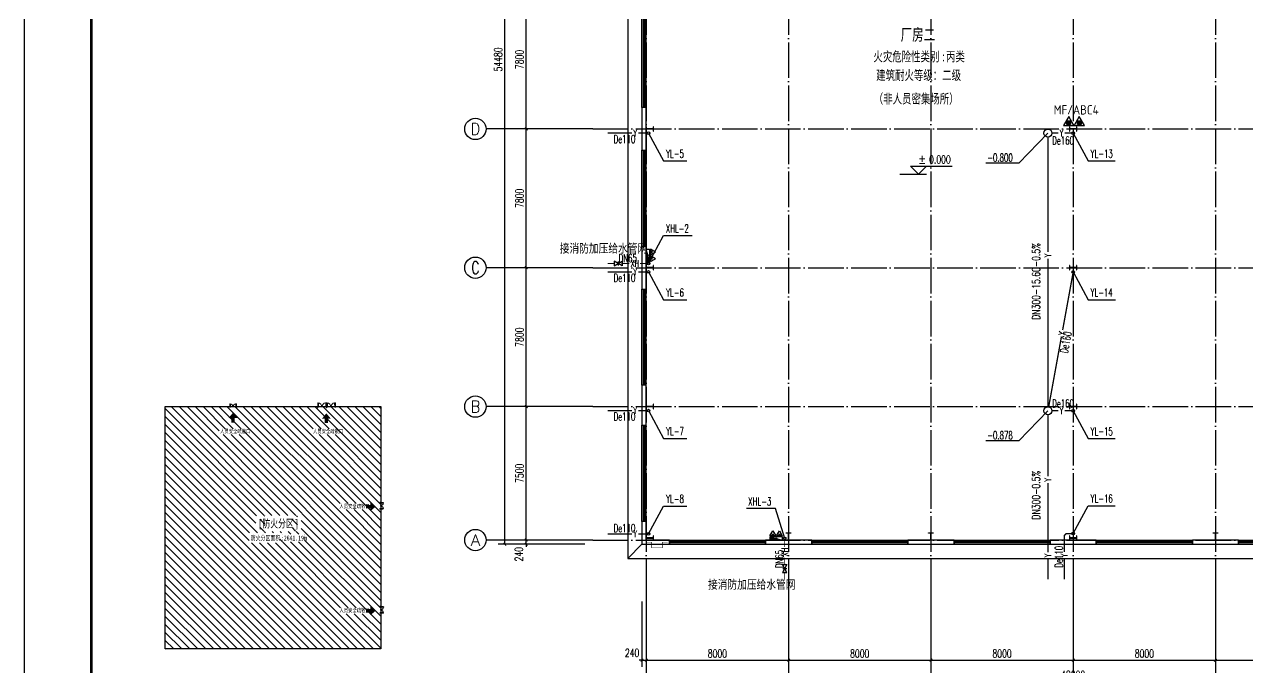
# Model space of a CAD drawing. Header units: millimetres. Extents: x 3804182 to 7463862, y 18008854 to 19247705.
# Drawn here: x 4682022 to 4750772, y 18963432 to 18999561 of the extents above; entities that cross this region are included whole.
import ezdxf
from ezdxf.enums import TextEntityAlignment as Align

# ---------------------------------------------------------------- set-up
doc = ezdxf.new("R2010")
doc.units = ezdxf.units.MM
doc.header["$LTSCALE"] = 1000
doc.header["$MEASUREMENT"] = 0
doc.linetypes.add('DOTE', pattern=[2.42, 2, -0.2, 0.02, -0.2])
doc.layers.get('Defpoints').update_dxf_attribs({"color": 1})
for name, color, linetype in [('0 - 填充', 251, 'Continuous'), ('00-人防文字', 140, 'Continuous'), ('AXIS_TEXT', 7, 'Continuous'), ('AXIS_外部', 171, 'Continuous'), ('COLUMN', 2, 'Continuous'), ('DIM_消防', 3, 'Continuous'), ('DIM_雨水', 3, 'Continuous'), ('DOTE', 250, 'DOTE'), ('EQUIP_消防', 7, 'Continuous'), ('GROUND', 150, 'Continuous'), ('PIPE-消防', 1, 'Continuous'), ('PIPE-雨水', 4, 'Continuous'), ('PUB_TEXT', 7, 'Continuous'), ('TEXT_消防', 7, 'Continuous'), ('TEXT_雨水', 7, 'Continuous'), ('TK', 4, 'Continuous'), ('TWT_LEAD', 3, 'Continuous'), ('TWT_TEXT', 7, 'Continuous'), ('VALVE_消防', 7, 'Continuous'), ('VPIPE-消防', 1, 'Continuous'), ('VPIPE-雨水', 4, 'Continuous'), ('WALL-PARAPET', 6, 'Continuous'), ('WELL_雨水', 4, 'Continuous'), ('WINDOW', 140, 'Continuous'), ('WP_F_PJ', 7, 'Continuous'), ('文字索引线', 74, 'Continuous'), ('标高', 83, 'Continuous')]:
    doc.layers.add(name, color=color, linetype=linetype)
doc.styles.add('_TCH_AXIS', font='COMPLEX', dxfattribs={"bigfont": 'GBCBIG'})
doc.styles.add('_TCH_DIM', font='SIMPLEX', dxfattribs={"bigfont": 'GBCBIG'})
doc.styles.add('_TCH_DIM_T3', font='SIMPLEX', dxfattribs={"width": 0.705882, "bigfont": 'GBCBIG'})
doc.styles.add('_TWT_PIPEDN', font='SIMPLEX', dxfattribs={"width": 0.8, "height": 3, "bigfont": 'HZTXT'})
doc.styles.add('_TWT_PIPETEXT', font='COMPLEX', dxfattribs={"width": 0.8, "height": 2.5, "bigfont": 'HZTXT'})
doc.styles.add('_TWT_SERIAL', font='COMPLEX', dxfattribs={"width": 0.8, "height": 3, "bigfont": 'HZTXT'})
doc.styles.add('COMPLEX', font='COMPLEX')
doc.styles.add('CWSWS', font='CWSWS.SHX', dxfattribs={"width": 0.7, "bigfont": 'GBHZFS.SHX'})
doc.styles.add('HT', font='simhei.ttf', dxfattribs={"width": 0.7})
doc.styles.get("Standard").update_dxf_attribs({"font": 'gbenor.shx', "bigfont": 'gbcbig.shx'})
doc.styles.add('房间名称', font='SIMPLEX', dxfattribs={"width": 0.8, "bigfont": 'HZTXT'})
doc.dimstyles.new('_TCH_ARCH&&150', dxfattribs={"dimtxt": 446.25, "dimasz": 150, "dimexe": 375, "dimexo": 450, "dimgap": 150, "dimtad": 1, "dimdec": 0, "dimzin": 0, "dimdsep": 46, "dimtxsty": '_TCH_DIM_T3', "dimblk": 'ARCHTICK', "dimcen": 0.09, "dimclrt": 7, "dimazin": 2, "dimtfac": 1, "dimtdec": 0, "dimtix": 1, "dimtmove": 2, "dimatfit": 3, "dimfxl": 0, "dimtolj": 1, "dimtzin": 0, "dimarcsym": 0})

# ---------------------------------------------------------------- blocks, each defined once
blk = doc.blocks.new('A$C3ACC4A1C')
at = {"layer": 'COLUMN'}
h = blk.add_hatch(color=256, dxfattribs=at)
h.paths.add_polyline_path([(125, 400), (0, 400), (0, 388), (120, 388), (120, 200), (125, 200)])
h.paths.add_polyline_path([(250, 400), (125, 400), (125, 200), (130, 200), (130, 388), (250, 388)])
h.paths.add_polyline_path([(250, 12), (130, 12), (130, 200), (125, 200), (125, 0), (250, 0)])
h.paths.add_polyline_path([(125, 200), (120, 200), (120, 12), (0, 12), (0, 0), (125, 0)])
blk.add_lwpolyline([(0, 0), (0, 12), (120, 12), (120, 388), (0, 388), (0, 400), (250, 400), (250, 388), (130, 388), (130, 12), (250, 12), (250, 0)], close=True, dxfattribs=at)
blk = doc.blocks.new('$DorLib2D$00000011')
for p, q in [((-0.5, 0), (-0.43, 0)), ((-0.5, 0), (-0.5, -0.06)), ((-0.48, 0.4), (-0.47, 0.4)), ((-0.48, 0.23), (-0.47, 0.23)), ((-0.47, 0.47), (-0.47, -0.06)), ((-0.47, 0.47), (-0.43, 0.47)), ((-0.43, 0.47), (-0.43, 0)), ((-0.42, 0.4), (-0.43, 0.4)), ((-0.42, 0.23), (-0.43, 0.23)), ((0.42, 0.4), (0.43, 0.4)), ((0.42, 0.23), (0.43, 0.23)), ((0.43, 0.47), (0.43, 0)), ((0.47, 0.47), (0.43, 0.47)), ((0.5, 0), (0.43, 0)), ((0.47, 0.47), (0.47, -0.06)), ((0.48, 0.4), (0.47, 0.4)), ((0.48, 0.23), (0.47, 0.23)), ((0.5, 0), (0.5, -0.06)), ((-0.5, -0.06), (-0.47, -0.06)), ((0.5, -0.06), (0.47, -0.06))]:
    blk.add_line(p, q)
at = {"lineweight": 13}
for p, q in [((-0.48, 0.4), (-0.48, 0.23)), ((-0.42, 0.4), (-0.42, 0.23)), ((0.42, 0.4), (0.42, 0.23)), ((0.48, 0.4), (0.48, 0.23))]:
    blk.add_line(p, q, dxfattribs=at)
for centre, start, end in [((-0.47, 0), 0, 85.904), ((0.47, 0), 94.096, 180)]:
    blk.add_arc(centre, 0.467, start, end, dxfattribs=at)
blk = doc.blocks.new('4534')
at = {"layer": 'AXIS_外部', "color": 1}
blk.add_lwpolyline([(4455189, 19024834), (4503669, 19024834), (4503669, 18970354), (4455189, 18970354)], close=True, dxfattribs=at)
at = {"layer": 'WINDOW', "color": 1}
for p, xscale, yscale, zscale in [((4470429, 19024714), 1500, 1500, 1500), ((4490429, 19024714), 2000, 2000, 2000), ((4492429, 19024714), 2000, 2000, 2000)]:
    blk.add_blockref('$DorLib2D$00000011', p, dxfattribs=dict(at, xscale=xscale, yscale=yscale, zscale=zscale))
at = {"layer": 'WINDOW', "color": 1, "xscale": -1500, "yscale": -1500, "zscale": -1500, "rotation": 90}
for p in [(4503549, 19002494), (4503549, 18979094)]:
    blk.add_blockref('$DorLib2D$00000011', p, dxfattribs=at)
blk = doc.blocks.new('HZ-薄型消火栓柜带两个灭火器')
h = blk.add_hatch(color=256)
h.paths.add_polyline_path([(-325, 160), (-325, 0), (325, 0)])
h.paths.add_polyline_path([(40, 62), (42, 62), (42, 64), (40, 64)], flags=24)
h.paths.add_polyline_path([(38, 64), (41, 64), (41, 66), (38, 66)], flags=24)
h.paths.add_polyline_path([(38, 67), (41, 67), (41, 68), (38, 68)], flags=24)
for p, q in [((-326, 217), (-176, 477)), ((-26, 217), (-326, 217)), ((-325, 160), (325, 0)), ((325, 160), (-325, 160)), ((-325, 160), (-325, 0)), ((-325, 0), (325, 0)), ((-176, 477), (-26, 217)), ((21, 217), (171, 477)), ((321, 217), (21, 217)), ((171, 477), (321, 217)), ((325, 0), (325, 160))]:
    blk.add_line(p, q)
blk.add_circle((0, 80), 35)
blk.add_point((0, 40))
for points in [[(-109, 326), (-109, 236), (-233, 326), (-233, 236)], [(238, 326), (238, 236), (114, 326), (114, 236)]]:
    blk.add_solid(points)
at = {"style": 'CWSWS', "width": 0.7, "flags": 1}
for tag, p in [('WHAT', (38, 67)), ('SPEC', (38, 65)), ('UNIT', (40, 63))]:
    blk.add_attdef(tag, p, '', height=1, dxfattribs=at)
blk = doc.blocks.new('$TwtSys$00000546')
h = blk.add_hatch()
h.set_pattern_fill('ANSI31', color=256, scale=200, style=0)
h.set_pattern_definition([(45, (-38543.802, -6670.83), (-17.67767, 17.67767), [])])
h.paths.add_polyline_path([(-65, 174), (65, 174), (65, 44), (-65, 44)])
for points in [[(0, 344), (-198, 0), (198, 0)], [(-65, 174), (65, 174), (65, 44), (-65, 44)]]:
    blk.add_lwpolyline(points, close=True)
blk = doc.blocks.new('GeYuanFrame_50206386', base_point=(20.09, 4.53))
at = {"layer": 'TK'}
blk.add_lwpolyline([(20.09, 4.53), (20.09, 598.53), (861.09, 598.53), (861.09, 4.53)], close=True, dxfattribs=at)
at = {"layer": 'TK', "const_width": 1}
blk.add_lwpolyline([(45.09, 588.53), (851.09, 588.53), (851.09, 14.53), (45.09, 14.53)], close=True, dxfattribs=at)
blk = doc.blocks.new('_ArchTick')
at = {"color": 0, "linetype": 'ByBlock', "const_width": 0.4}
blk.add_lwpolyline([(-0.5, -0.5), (0.5, 0.5)], dxfattribs=at)
blk = doc.blocks.new('*D168')
at = {"layer": 'AXIS_外部', "color": 0, "lineweight": -2}
for p, q in [((4716732, 18967144), (4716732, 18963469)), ((4716972, 18967144), (4716972, 18963469)), ((4716732, 18963844), (4716582, 18963844)), ((4716732, 18963844), (4716972, 18963844)), ((4716972, 18963844), (4717122, 18963844))]:
    blk.add_line(p, q, dxfattribs=at)
at = {"layer": 'Defpoints', "color": 0}
for p in [(4716732, 18967594), (4716972, 18967594), (4716972, 18963844)]:
    blk.add_point(p, dxfattribs=at)
at = {"layer": 'AXIS_外部', "color": 0, "lineweight": -2, "xscale": 150, "yscale": 150, "zscale": 150}
blk.add_blockref('_ArchTick', (4716732, 18963844), dxfattribs=at)
at = {"layer": 'AXIS_外部', "color": 0, "lineweight": -2, "xscale": 150, "yscale": 150, "zscale": 150, "rotation": 180}
blk.add_blockref('_ArchTick', (4716972, 18963844), dxfattribs=at)
at = {"layer": 'AXIS_外部', "color": 7, "insert": (4716177, 18964257), "char_height": 446.2, "attachment_point": 5, "style": '_TCH_DIM_T3'}
blk.add_mtext('\\A1;240', dxfattribs=at)
blk = doc.blocks.new('*D169')
at = {"layer": 'AXIS_外部', "color": 0, "lineweight": -2}
for p, q in [((4716972, 18967144), (4716972, 18963469)), ((4724972, 18967144), (4724972, 18963469)), ((4716972, 18963844), (4724972, 18963844))]:
    blk.add_line(p, q, dxfattribs=at)
at = {"layer": 'Defpoints', "color": 0}
for p in [(4716972, 18967594), (4724972, 18967594), (4724972, 18963844)]:
    blk.add_point(p, dxfattribs=at)
at = {"layer": 'AXIS_外部', "color": 0, "lineweight": -2, "xscale": 150, "yscale": 150, "zscale": 150, "rotation": 180}
blk.add_blockref('_ArchTick', (4716972, 18963844), dxfattribs=at)
at = {"layer": 'AXIS_外部', "color": 0, "lineweight": -2, "xscale": 150, "yscale": 150, "zscale": 150}
blk.add_blockref('_ArchTick', (4724972, 18963844), dxfattribs=at)
at = {"layer": 'AXIS_外部', "color": 7, "insert": (4720972, 18964217), "char_height": 446.2, "attachment_point": 5, "style": '_TCH_DIM_T3'}
blk.add_mtext('\\A1;8000', dxfattribs=at)
blk = doc.blocks.new('*D170')
at = {"layer": 'AXIS_外部', "color": 0, "lineweight": -2}
for p, q in [((4724972, 18967144), (4724972, 18963469)), ((4732972, 18967144), (4732972, 18963469)), ((4724972, 18963844), (4732972, 18963844))]:
    blk.add_line(p, q, dxfattribs=at)
at = {"layer": 'Defpoints', "color": 0}
for p in [(4724972, 18967594), (4732972, 18967594), (4732972, 18963844)]:
    blk.add_point(p, dxfattribs=at)
at = {"layer": 'AXIS_外部', "color": 0, "lineweight": -2, "xscale": 150, "yscale": 150, "zscale": 150, "rotation": 180}
blk.add_blockref('_ArchTick', (4724972, 18963844), dxfattribs=at)
at = {"layer": 'AXIS_外部', "color": 0, "lineweight": -2, "xscale": 150, "yscale": 150, "zscale": 150}
blk.add_blockref('_ArchTick', (4732972, 18963844), dxfattribs=at)
at = {"layer": 'AXIS_外部', "color": 7, "insert": (4728972, 18964217), "char_height": 446.2, "attachment_point": 5, "style": '_TCH_DIM_T3'}
blk.add_mtext('\\A1;8000', dxfattribs=at)
blk = doc.blocks.new('*D171')
at = {"layer": 'AXIS_外部', "color": 0, "lineweight": -2}
for p, q in [((4732972, 18967144), (4732972, 18963469)), ((4740972, 18967144), (4740972, 18963469)), ((4732972, 18963844), (4740972, 18963844))]:
    blk.add_line(p, q, dxfattribs=at)
at = {"layer": 'Defpoints', "color": 0}
for p in [(4732972, 18967594), (4740972, 18967594), (4740972, 18963844)]:
    blk.add_point(p, dxfattribs=at)
at = {"layer": 'AXIS_外部', "color": 0, "lineweight": -2, "xscale": 150, "yscale": 150, "zscale": 150, "rotation": 180}
blk.add_blockref('_ArchTick', (4732972, 18963844), dxfattribs=at)
at = {"layer": 'AXIS_外部', "color": 0, "lineweight": -2, "xscale": 150, "yscale": 150, "zscale": 150}
blk.add_blockref('_ArchTick', (4740972, 18963844), dxfattribs=at)
at = {"layer": 'AXIS_外部', "color": 7, "insert": (4736972, 18964217), "char_height": 446.2, "attachment_point": 5, "style": '_TCH_DIM_T3'}
blk.add_mtext('\\A1;8000', dxfattribs=at)
blk = doc.blocks.new('*D172')
at = {"layer": 'AXIS_外部', "color": 0, "lineweight": -2}
for p, q in [((4740972, 18967144), (4740972, 18963469)), ((4748972, 18967144), (4748972, 18963469)), ((4740972, 18963844), (4748972, 18963844))]:
    blk.add_line(p, q, dxfattribs=at)
at = {"layer": 'Defpoints', "color": 0}
for p in [(4740972, 18967594), (4748972, 18967594), (4748972, 18963844)]:
    blk.add_point(p, dxfattribs=at)
at = {"layer": 'AXIS_外部', "color": 0, "lineweight": -2, "xscale": 150, "yscale": 150, "zscale": 150, "rotation": 180}
blk.add_blockref('_ArchTick', (4740972, 18963844), dxfattribs=at)
at = {"layer": 'AXIS_外部', "color": 0, "lineweight": -2, "xscale": 150, "yscale": 150, "zscale": 150}
blk.add_blockref('_ArchTick', (4748972, 18963844), dxfattribs=at)
at = {"layer": 'AXIS_外部', "color": 7, "insert": (4744972, 18964217), "char_height": 446.2, "attachment_point": 5, "style": '_TCH_DIM_T3'}
blk.add_mtext('\\A1;8000', dxfattribs=at)
blk = doc.blocks.new('*D173')
at = {"layer": 'AXIS_外部', "color": 0, "lineweight": -2}
for p, q in [((4748972, 18967144), (4748972, 18963469)), ((4756972, 18967144), (4756972, 18963469)), ((4748972, 18963844), (4756972, 18963844))]:
    blk.add_line(p, q, dxfattribs=at)
at = {"layer": 'Defpoints', "color": 0}
for p in [(4748972, 18967594), (4756972, 18967594), (4756972, 18963844)]:
    blk.add_point(p, dxfattribs=at)
at = {"layer": 'AXIS_外部', "color": 0, "lineweight": -2, "xscale": 150, "yscale": 150, "zscale": 150, "rotation": 180}
blk.add_blockref('_ArchTick', (4748972, 18963844), dxfattribs=at)
at = {"layer": 'AXIS_外部', "color": 0, "lineweight": -2, "xscale": 150, "yscale": 150, "zscale": 150}
blk.add_blockref('_ArchTick', (4756972, 18963844), dxfattribs=at)
at = {"layer": 'AXIS_外部', "color": 7, "insert": (4752972, 18964217), "char_height": 446.2, "attachment_point": 5, "style": '_TCH_DIM_T3'}
blk.add_mtext('\\A1;8000', dxfattribs=at)
blk = doc.blocks.new('*D176')
at = {"layer": 'AXIS_外部', "color": 0, "lineweight": -2}
for p, q in [((4716972, 18967144), (4716972, 18962269)), ((4764972, 18967144), (4764972, 18962269)), ((4716972, 18962644), (4764972, 18962644))]:
    blk.add_line(p, q, dxfattribs=at)
at = {"layer": 'Defpoints', "color": 0}
for p in [(4716972, 18967594), (4764972, 18967594), (4764972, 18962644)]:
    blk.add_point(p, dxfattribs=at)
at = {"layer": 'AXIS_外部', "color": 0, "lineweight": -2, "xscale": 150, "yscale": 150, "zscale": 150, "rotation": 180}
blk.add_blockref('_ArchTick', (4716972, 18962644), dxfattribs=at)
at = {"layer": 'AXIS_外部', "color": 0, "lineweight": -2, "xscale": 150, "yscale": 150, "zscale": 150}
blk.add_blockref('_ArchTick', (4764972, 18962644), dxfattribs=at)
at = {"layer": 'AXIS_外部', "color": 7, "insert": (4740972, 18963017), "char_height": 446.2, "attachment_point": 5, "style": '_TCH_DIM_T3'}
blk.add_mtext('\\A1;48000', dxfattribs=at)
blk = doc.blocks.new('*D177')
at = {"layer": 'AXIS_外部', "color": 0, "lineweight": -2}
for p, q in [((4713522, 18970594), (4709847, 18970594)), ((4713522, 18970354), (4709847, 18970354)), ((4710222, 18970594), (4710222, 18970744)), ((4710222, 18970354), (4710222, 18970594)), ((4710222, 18970354), (4710222, 18970204))]:
    blk.add_line(p, q, dxfattribs=at)
at = {"layer": 'Defpoints', "color": 0}
for p in [(4710222, 18970594), (4713972, 18970594), (4713972, 18970354)]:
    blk.add_point(p, dxfattribs=at)
at = {"layer": 'AXIS_外部', "color": 0, "lineweight": -2, "xscale": 150, "yscale": 150, "zscale": 150}
for p, rotation in [((4710222, 18970594), 270), ((4710222, 18970354), 90)]:
    blk.add_blockref('_ArchTick', p, dxfattribs=dict(at, rotation=rotation))
at = {"layer": 'AXIS_外部', "color": 7, "insert": (4709809, 18969799), "char_height": 446.2, "attachment_point": 5, "rotation": 90, "style": '_TCH_DIM_T3'}
blk.add_mtext('\\A1;240', dxfattribs=at)
blk = doc.blocks.new('*D178')
at = {"layer": 'AXIS_外部', "color": 0, "lineweight": -2}
for p, q in [((4713522, 18978094), (4709847, 18978094)), ((4710222, 18970594), (4710222, 18978094)), ((4713522, 18970594), (4709847, 18970594))]:
    blk.add_line(p, q, dxfattribs=at)
at = {"layer": 'Defpoints', "color": 0}
for p in [(4710222, 18978094), (4713972, 18978094), (4713972, 18970594)]:
    blk.add_point(p, dxfattribs=at)
at = {"layer": 'AXIS_外部', "color": 0, "lineweight": -2, "xscale": 150, "yscale": 150, "zscale": 150}
for p, rotation in [((4710222, 18978094), 90), ((4710222, 18970594), 270)]:
    blk.add_blockref('_ArchTick', p, dxfattribs=dict(at, rotation=rotation))
at = {"layer": 'AXIS_外部', "color": 7, "insert": (4709848, 18974344), "char_height": 446.2, "attachment_point": 5, "rotation": 90, "style": '_TCH_DIM_T3'}
blk.add_mtext('\\A1;7500', dxfattribs=at)
blk = doc.blocks.new('*D179')
at = {"layer": 'AXIS_外部', "color": 0, "lineweight": -2}
for p, q in [((4713522, 18985894), (4709847, 18985894)), ((4710222, 18978094), (4710222, 18985894)), ((4713522, 18978094), (4709847, 18978094))]:
    blk.add_line(p, q, dxfattribs=at)
at = {"layer": 'Defpoints', "color": 0}
for p in [(4710222, 18985894), (4713972, 18985894), (4713972, 18978094)]:
    blk.add_point(p, dxfattribs=at)
at = {"layer": 'AXIS_外部', "color": 0, "lineweight": -2, "xscale": 150, "yscale": 150, "zscale": 150}
for p, rotation in [((4710222, 18985894), 90), ((4710222, 18978094), 270)]:
    blk.add_blockref('_ArchTick', p, dxfattribs=dict(at, rotation=rotation))
at = {"layer": 'AXIS_外部', "color": 7, "insert": (4709848, 18981994), "char_height": 446.2, "attachment_point": 5, "rotation": 90, "style": '_TCH_DIM_T3'}
blk.add_mtext('\\A1;7800', dxfattribs=at)
blk = doc.blocks.new('*D180')
at = {"layer": 'AXIS_外部', "color": 0, "lineweight": -2}
for p, q in [((4713522, 18993694), (4709847, 18993694)), ((4710222, 18985894), (4710222, 18993694)), ((4713522, 18985894), (4709847, 18985894))]:
    blk.add_line(p, q, dxfattribs=at)
at = {"layer": 'Defpoints', "color": 0}
for p in [(4710222, 18993694), (4713972, 18993694), (4713972, 18985894)]:
    blk.add_point(p, dxfattribs=at)
at = {"layer": 'AXIS_外部', "color": 0, "lineweight": -2, "xscale": 150, "yscale": 150, "zscale": 150}
for p, rotation in [((4710222, 18993694), 90), ((4710222, 18985894), 270)]:
    blk.add_blockref('_ArchTick', p, dxfattribs=dict(at, rotation=rotation))
at = {"layer": 'AXIS_外部', "color": 7, "insert": (4709848, 18989794), "char_height": 446.2, "attachment_point": 5, "rotation": 90, "style": '_TCH_DIM_T3'}
blk.add_mtext('\\A1;7800', dxfattribs=at)
blk = doc.blocks.new('*D181')
at = {"layer": 'AXIS_外部', "color": 0, "lineweight": -2}
for p, q in [((4713522, 19001494), (4709847, 19001494)), ((4710222, 18993694), (4710222, 19001494)), ((4713522, 18993694), (4709847, 18993694))]:
    blk.add_line(p, q, dxfattribs=at)
at = {"layer": 'Defpoints', "color": 0}
for p in [(4710222, 19001494), (4713972, 19001494), (4713972, 18993694)]:
    blk.add_point(p, dxfattribs=at)
at = {"layer": 'AXIS_外部', "color": 0, "lineweight": -2, "xscale": 150, "yscale": 150, "zscale": 150}
for p, rotation in [((4710222, 19001494), 90), ((4710222, 18993694), 270)]:
    blk.add_blockref('_ArchTick', p, dxfattribs=dict(at, rotation=rotation))
at = {"layer": 'AXIS_外部', "color": 7, "insert": (4709848, 18997594), "char_height": 446.2, "attachment_point": 5, "rotation": 90, "style": '_TCH_DIM_T3'}
blk.add_mtext('\\A1;7800', dxfattribs=at)
blk = doc.blocks.new('*D186')
at = {"layer": 'AXIS_外部', "color": 0, "lineweight": -2}
for p, q in [((4713522, 19024834), (4708647, 19024834)), ((4709022, 18970354), (4709022, 19024834)), ((4713522, 18970354), (4708647, 18970354))]:
    blk.add_line(p, q, dxfattribs=at)
at = {"layer": 'Defpoints', "color": 0}
for p in [(4709022, 19024834), (4713972, 19024834), (4713972, 18970354)]:
    blk.add_point(p, dxfattribs=at)
at = {"layer": 'AXIS_外部', "color": 0, "lineweight": -2, "xscale": 150, "yscale": 150, "zscale": 150}
for p, rotation in [((4709022, 19024834), 90), ((4709022, 18970354), 270)]:
    blk.add_blockref('_ArchTick', p, dxfattribs=dict(at, rotation=rotation))
at = {"layer": 'AXIS_外部', "color": 7, "insert": (4708648, 18997594), "char_height": 446.2, "attachment_point": 5, "rotation": 90, "style": '_TCH_DIM_T3'}
blk.add_mtext('\\A1;54480', dxfattribs=at)
blk = doc.blocks.new('_AXISO')
blk.add_circle((0, 0), 0.5)
at = {"layer": 'AXIS_TEXT', "style": 'COMPLEX', "width": 1.041667}
blk.add_attdef('A', text='', height=0.56, dxfattribs=at).set_placement((-0.25, -0.28), (0.25, -0.28), align=Align.FIT)
blk = doc.blocks.new('$WINLIB2D$00000001')
for p, q in [((-0.5, 0.5), (0.5, 0.5)), ((-0.5, 0.5), (-0.5, -0.5)), ((0.5, -0.5), (0.5, 0.5)), ((0.5, 0.167), (-0.5, 0.167)), ((0.5, -0.167), (-0.5, -0.167)), ((-0.5, -0.5), (0.5, -0.5))]:
    blk.add_line(p, q)
blk = doc.blocks.new('$TWTSYS$00000187')
blk.add_circle((0, 0, 0), 0.5)
blk = doc.blocks.new('$VALVE$00000296')
for points in [[(-125, 72), (-125, -72), (125, 72), (125, -72), (-125, 72)], [(0, 60), (0, -64)]]:
    blk.add_lwpolyline(points)
for p in [(-125, 0), (125, 0)]:
    blk.add_point(p)

msp = doc.modelspace()

# ---------------------------------------------------------------- hatches: boundary and pattern name
at = {"layer": '0 - 填充'}
h = msp.add_hatch(dxfattribs=at)
h.set_pattern_fill('ANSI31', color=256, scale=200, angle=270, style=0)
h.set_pattern_definition([(315, (0, 0), (224.506403, 224.506403), [])])
h.paths.add_polyline_path([(4689934.5, 18978101.1), (4702054.5, 18978101.1), (4702054.5, 18964481.1), (4689934.5, 18964481.1)])
edge = h.paths.add_edge_path(flags=16)
edge.add_line((4694645.5, 18970428.6), (4696535.8, 18970428.6))
edge.add_line((4696535.8, 18970428.6), (4696535.8, 18970995.8))
edge.add_line((4696535.8, 18970995.8), (4694645.5, 18970995.8))
edge.add_line((4694645.5, 18970995.8), (4694645.5, 18970428.6))
edge.add_line((4696371.7, 18970497.8), (4697786.9, 18970497.8))
edge.add_line((4697786.9, 18970497.8), (4697786.9, 18970915.5))
edge.add_line((4697786.9, 18970915.5), (4696371.7, 18970915.5))
edge.add_line((4696371.7, 18970915.5), (4696371.7, 18970497.8))
edge.add_line((4697682.8, 18970720.5), (4697822.5, 18970720.5))
edge.add_line((4697822.5, 18970720.5), (4697822.5, 18970927))
edge.add_line((4697822.5, 18970927), (4697682.8, 18970927))
edge.add_line((4697682.8, 18970927), (4697682.8, 18970720.5))
edge = h.paths.add_edge_path(flags=16)
edge.add_line((4695026.3, 18971099.4), (4695535.4, 18971099.4))
edge.add_line((4695535.4, 18971099.4), (4695535.4, 18971946.2))
edge.add_line((4695535.4, 18971946.2), (4695026.3, 18971946.2))
edge.add_line((4695026.3, 18971946.2), (4695026.3, 18971099.4))
edge.add_line((4695243, 18971071.5), (4697360.2, 18971071.5))
edge.add_line((4697360.2, 18971071.5), (4697360.2, 18971979.1))
edge.add_line((4697360.2, 18971979.1), (4695243, 18971979.1))
edge.add_line((4695243, 18971979.1), (4695243, 18971071.5))
edge.add_line((4697067.8, 18971099.4), (4697576.9, 18971099.4))
edge.add_line((4697576.9, 18971099.4), (4697576.9, 18971946.2))
edge.add_line((4697576.9, 18971946.2), (4697067.8, 18971946.2))
edge.add_line((4697067.8, 18971946.2), (4697067.8, 18971099.4))
h.paths.add_polyline_path([(4698192.7, 18976517.8), (4699528, 18976517.8), (4699528, 18976850), (4698192.7, 18976850)], flags=16)
h.paths.add_polyline_path([(4692971.9, 18976517.8), (4694307.2, 18976517.8), (4694307.2, 18976850), (4692971.9, 18976850)], flags=16)
h.paths.add_polyline_path([(4699677.6, 18972307.7), (4701012.9, 18972307.7), (4701012.9, 18972639.9), (4699677.6, 18972639.9)], flags=16)
h.paths.add_polyline_path([(4699677.6, 18966457.7), (4701012.9, 18966457.7), (4701012.9, 18966789.9), (4699677.6, 18966789.9)], flags=16)
at = {"layer": 'PIPE-雨水', "linetype": 'Continuous'}
for points in [[(4740474.1, 18970856.1), (4740447.6, 18970882.7), (4740436.6, 18970871.7)], [(4740574.2, 18970956.1), (4740547.7, 18970982.7), (4740558.7, 18970993.6)], [(4740574.2, 18970956.1), (4740574.2, 18970993.6), (4740558.7, 18970993.6)], [(4740474.1, 18970856.1), (4740436.6, 18970856.2), (4740436.6, 18970871.7)]]:
    msp.add_hatch(color=256, dxfattribs=at).paths.add_polyline_path(points)
at = {"layer": '文字索引线'}
for points in [[(4693742.2, 18977744.5), (4693492.2, 18977444.5), (4693642.2, 18977444.5), (4693642.2, 18977194.5), (4693842.2, 18977194.5), (4693842.2, 18977444.5), (4693992.2, 18977444.5)], [(4698992.2, 18977713.2), (4698742.2, 18977413.2), (4698892.2, 18977413.2), (4698892.2, 18977163.2), (4699092.2, 18977163.2), (4699092.2, 18977413.2), (4699242.2, 18977413.2)], [(4701766, 18972472.1), (4701466, 18972722.1), (4701466, 18972572.1), (4701216, 18972572.1), (4701216, 18972372.1), (4701466, 18972372.1), (4701466, 18972222.1)], [(4701766, 18966622.1), (4701466, 18966872.1), (4701466, 18966722.1), (4701216, 18966722.1), (4701216, 18966522.1), (4701466, 18966522.1), (4701466, 18966372.1)]]:
    msp.add_hatch(color=256, dxfattribs=at).paths.add_polyline_path(points)

# ---------------------------------------------------------------- linework, layer by layer
at = {"const_width": 30}
msp.add_lwpolyline([(4718171.6, 18970474.3), (4717871.6, 18970474.3), (4717871.6, 18970154.3), (4717271.6, 18970154.3), (4717271.6, 18970474.3), (4716971.6, 18970474.3)], dxfattribs=at)
at = {"layer": 'AXIS_外部'}
for p, q in [((4713971.6, 18993694.3), (4707971.6, 18993694.3)), ((4713971.6, 18985894.3), (4707971.6, 18985894.3)), ((4713971.6, 18978094.3), (4707971.6, 18978094.3)), ((4713971.6, 18970594.3), (4707971.6, 18970594.3)), ((4716971.6, 18967594.3), (4716971.6, 18961594.3)), ((4724971.6, 18967594.3), (4724971.6, 18961594.3)), ((4732971.6, 18967594.3), (4732971.6, 18961594.3)), ((4740971.6, 18967594.3), (4740971.6, 18961594.3)), ((4748971.6, 18967594.3), (4748971.6, 18961594.3))]:
    msp.add_line(p, q, dxfattribs=at)
at = {"layer": 'DIM_消防'}
for p, q in [((4717098.8, 18986132.5), (4717943.2, 18987696.3)), ((4717943.2, 18987696.3), (4719556.9, 18987696.3)), ((4724229.9, 18972358.5), (4722616.2, 18972358.5)), ((4724753.8, 18970689.5), (4724229.9, 18972358.5))]:
    msp.add_line(p, q, dxfattribs=at)
at = {"layer": 'DIM_雨水'}
for p, q in [((4717098.8, 18993456.1), (4717943.2, 18991892.4)), ((4740971.6, 18993456.1), (4741816, 18991892.4)), ((4717943.2, 18991892.4), (4719262.6, 18991892.4)), ((4741816, 18991892.4), (4743325.6, 18991892.4)), ((4717098.8, 18985656.1), (4717943.2, 18984092.4)), ((4740971.6, 18985656.1), (4741816, 18984092.4)), ((4717943.2, 18984092.4), (4719262.6, 18984092.4)), ((4741816, 18984092.4), (4743351.4, 18984092.4)), ((4717098.8, 18977866.1), (4717943.2, 18976302.4)), ((4740971.6, 18977856.1), (4741816, 18976292.4)), ((4717943.2, 18976302.4), (4719262.6, 18976302.4)), ((4741816, 18976292.4), (4743325.6, 18976292.4)), ((4717098.8, 18970942.5), (4717943.2, 18972506.3)), ((4717943.2, 18972506.3), (4719262.6, 18972506.3)), ((4740971.6, 18970956.1), (4741816, 18972519.9)), ((4741816, 18972519.9), (4743325.6, 18972519.9))]:
    msp.add_line(p, q, dxfattribs=at)
at = {"layer": 'DOTE'}
for p, q in [((4716971.6, 19027594.3), (4716971.6, 18967594.3)), ((4724971.6, 19027594.3), (4724971.6, 18967594.3)), ((4732971.6, 19027594.3), (4732971.6, 18967594.3)), ((4740971.6, 19027594.3), (4740971.6, 18967594.3)), ((4748971.6, 19027594.3), (4748971.6, 18967594.3)), ((4713971.6, 18993694.3), (4770344.5, 18993694.3)), ((4713971.6, 18985894.3), (4770344.5, 18985894.3)), ((4713971.6, 18978094.3), (4770344.5, 18978094.3)), ((4713971.6, 18970594.3), (4770344.5, 18970594.3))]:
    msp.add_line(p, q, dxfattribs=at)
at = {"layer": 'GROUND', "color": 8}
for p, q in [((4715931.6, 19025634.3), (4715931.6, 18969554.3)), ((4716731.6, 19024834.3), (4716731.6, 18970354.3)), ((4716731.6, 18970354.3), (4715931.6, 18969554.3)), ((4716731.6, 18970354.3), (4765211.6, 18970354.3)), ((4715931.6, 18969554.3), (4766011.6, 18969554.3))]:
    msp.add_line(p, q, dxfattribs=at)
at = {"layer": 'PIPE-消防', "linetype": 'Continuous', "ltscale": 1.5, "const_width": 52.5}
for points in [[(4715175.9, 18986132.5), (4714804, 18986132.5)], [(4716015, 18986132.5), (4715625.9, 18986132.5)], [(4717023.8, 18986132.5), (4716622.1, 18986132.5)], [(4724753.8, 18970614.5), (4724753.8, 18970212.8)], [(4724753.8, 18969605.6), (4724753.8, 18969216.5)], [(4724753.8, 18968766.5), (4724753.8, 18968394.7)]]:
    msp.add_lwpolyline(points, dxfattribs=at)
at = {"layer": 'PIPE-雨水', "linetype": 'Continuous', "ltscale": 1.5, "const_width": 75}
for points in [[(4716167.3, 18993456.1), (4714804, 18993456.1)], [(4717023.8, 18993456.1), (4716534.5, 18993456.1)], [(4739553, 18993231.1), (4739553, 18986777)], [(4740130.2, 18993456.1), (4739778, 18993456.1)], [(4740896.6, 18993456.1), (4740497.4, 18993456.1)], [(4739553, 18986409.9), (4739553, 18978081.1)], [(4716167.3, 18985656.1), (4714804, 18985656.1)], [(4717023.8, 18985656.1), (4716534.5, 18985656.1)], [(4740958.2, 18985582.3), (4740377.7, 18982390.9)], [(4740312, 18982029.6), (4739593.3, 18978077.5)], [(4716167.3, 18977866.1), (4714804, 18977866.1)], [(4717023.8, 18977866.1), (4716534.5, 18977866.1)], [(4740130.2, 18977856.1), (4739778, 18977856.1)], [(4740896.6, 18977856.1), (4740497.4, 18977856.1)], [(4739553, 18977631.1), (4739553, 18974172)], [(4739553, 18973804.8), (4739553, 18969912)], [(4716167.3, 18970942.5), (4714804, 18970942.5)], [(4717023.8, 18970942.5), (4716534.5, 18970942.5)], [(4740474.1, 18970856.1), (4740473.3, 18969915.4)], [(4740474.1, 18970856.1), (4740574.2, 18970956.1)], [(4740896.6, 18970956.1), (4740574.2, 18970956.1)], [(4739553, 18969544.9), (4739553, 18968394.7)], [(4740473, 18969548.2), (4740472, 18968394.7)]]:
    msp.add_lwpolyline(points, dxfattribs=at)
at = {"layer": 'TWT_LEAD'}
for p, q in [((4739553, 18993456.1), (4737914.4, 18991764.4)), ((4737914.4, 18991764.4), (4736053, 18991764.4)), ((4739553, 18977856.1), (4737914.4, 18976164.4)), ((4737914.4, 18976164.4), (4736053, 18976164.4))]:
    msp.add_line(p, q, dxfattribs=at)
at = {"layer": 'VPIPE-消防', "linetype": 'Continuous'}
for centre in [(4717098.8, 18986132.5), (4724753.8, 18970689.5)]:
    msp.add_circle(centre, 75, dxfattribs=at)
at = {"layer": 'VPIPE-雨水', "linetype": 'Continuous'}
for centre in [(4717098.8, 18993456.1), (4740971.6, 18993456.1), (4717098.8, 18985656.1), (4740971.6, 18985656.1), (4717098.8, 18977866.1), (4740971.6, 18977856.1), (4717098.8, 18970942.5), (4740971.6, 18970956.1)]:
    msp.add_circle(centre, 75, dxfattribs=at)
at = {"layer": 'WALL-PARAPET'}
for p, q in [((4716971.6, 18994894.3), (4716731.6, 18994894.3)), ((4716731.6, 18994894.3), (4716731.6, 18992494.3)), ((4716971.6, 18992494.3), (4716971.6, 18994894.3)), ((4716731.6, 18992494.3), (4716971.6, 18992494.3)), ((4716971.6, 18987094.3), (4716731.6, 18987094.3)), ((4716731.6, 18987094.3), (4716731.6, 18984694.3)), ((4716971.6, 18984694.3), (4716971.6, 18987094.3)), ((4716731.6, 18984694.3), (4716971.6, 18984694.3)), ((4716971.6, 18979294.3), (4716731.6, 18979294.3)), ((4716731.6, 18979294.3), (4716731.6, 18977044.3)), ((4716971.6, 18977044.3), (4716971.6, 18979294.3)), ((4716731.6, 18977044.3), (4716971.6, 18977044.3)), ((4716971.6, 18971644.3), (4716731.6, 18971644.3)), ((4716731.6, 18971644.3), (4716731.6, 18970354.3)), ((4716971.6, 18970594.3), (4716971.6, 18971644.3)), ((4716731.6, 18970354.3), (4718271.6, 18970354.3)), ((4718271.6, 18970594.3), (4716971.6, 18970594.3)), ((4718271.6, 18970354.3), (4718271.6, 18970594.3)), ((4726271.6, 18970594.3), (4723671.6, 18970594.3)), ((4723671.6, 18970594.3), (4723671.6, 18970354.3)), ((4723671.6, 18970354.3), (4726271.6, 18970354.3)), ((4726271.6, 18970354.3), (4726271.6, 18970594.3)), ((4734271.6, 18970594.3), (4731671.6, 18970594.3)), ((4731671.6, 18970594.3), (4731671.6, 18970354.3)), ((4731671.6, 18970354.3), (4734271.6, 18970354.3)), ((4734271.6, 18970354.3), (4734271.6, 18970594.3)), ((4742271.6, 18970594.3), (4739671.6, 18970594.3)), ((4739671.6, 18970594.3), (4739671.6, 18970354.3)), ((4739671.6, 18970354.3), (4742271.6, 18970354.3)), ((4742271.6, 18970354.3), (4742271.6, 18970594.3)), ((4750271.6, 18970594.3), (4747671.6, 18970594.3)), ((4747671.6, 18970594.3), (4747671.6, 18970354.3)), ((4747671.6, 18970354.3), (4750271.6, 18970354.3)), ((4750271.6, 18970354.3), (4750271.6, 18970594.3))]:
    msp.add_line(p, q, dxfattribs=at)
at = {"layer": '标高'}
for p, q in [((4732279.9, 18991144.8), (4731829.9, 18991594.8)), ((4731829.9, 18991594.8), (4734177.4, 18991594.8)), ((4732279.9, 18991144.8), (4732729.9, 18991594.8)), ((4731229.9, 18991144.8), (4732729.9, 18991144.8))]:
    msp.add_line(p, q, dxfattribs=at)

# ---------------------------------------------------------------- block references
at = {"layer": 'AXIS_外部'}
for name, p, xscale, yscale, zscale in [('GeYuanFrame_50206386', (4682021.6, 18955162.9), 150, 150, 150), ('4534', (3576137.3, 14221892.5), 0.25, 0.25, 0.25)]:
    msp.add_blockref(name, p, dxfattribs=dict(at, xscale=xscale, yscale=yscale, zscale=zscale))
ref = msp.add_blockref('_AXISO', (4707371.6, 18993694.3), dxfattribs=dict(at, xscale=1200, yscale=1200, zscale=1200))
ref.add_attrib('A', 'D', dxfattribs={"layer": 'AXIS_TEXT', "height": 652.9, "style": '_TCH_AXIS'}).set_placement((4707107.3, 18993367.9), (4707635.8, 18993367.9), align=Align.FIT)
ref = msp.add_blockref('_AXISO', (4707371.6, 18985894.3), dxfattribs=dict(at, xscale=1200, yscale=1200, zscale=1200))
ref.add_attrib('A', 'C', dxfattribs={"layer": 'AXIS_TEXT', "height": 683.5, "style": '_TCH_AXIS'}).set_placement((4707127.5, 18985552.5), (4707615.7, 18985552.5), align=Align.FIT)
ref = msp.add_blockref('_AXISO', (4707371.6, 18978094.3), dxfattribs=dict(at, xscale=1200, yscale=1200, zscale=1200))
ref.add_attrib('A', 'B', dxfattribs={"layer": 'AXIS_TEXT', "height": 652.9, "style": '_TCH_AXIS'}).set_placement((4707107.3, 18977767.9), (4707635.8, 18977767.9), align=Align.FIT)
ref = msp.add_blockref('_AXISO', (4707371.6, 18970594.3), dxfattribs=dict(at, xscale=1200, yscale=1200, zscale=1200))
ref.add_attrib('A', 'A', dxfattribs={"layer": 'AXIS_TEXT', "height": 637.8, "style": '_TCH_AXIS'}).set_placement((4707098.2, 18970275.4), (4707644.9, 18970275.4), align=Align.FIT)
at = {"layer": 'COLUMN', "xscale": -1, "rotation": 270}
for p in [(4716971.6, 18993569.3), (4740771.6, 18993569.3), (4716971.6, 18985769.3), (4740771.6, 18985769.3), (4716971.6, 18977969.3), (4740771.6, 18977969.3), (4716971.6, 18970589.3), (4740771.6, 18970589.3)]:
    msp.add_blockref('A$C3ACC4A1C', p, dxfattribs=at)
at = {"layer": 'COLUMN', "rotation": 180}
for p in [(4725096.6, 18970994.3), (4733096.6, 18970994.3), (4749096.6, 18970994.3)]:
    msp.add_blockref('A$C3ACC4A1C', p, dxfattribs=at)
at = {"layer": 'EQUIP_消防', "xscale": 1.5, "yscale": 1.5, "zscale": 1.5}
for p in [(4740719.4, 18993883.6), (4741314.6, 18993883.6)]:
    msp.add_blockref('$TwtSys$00000546', p, dxfattribs=at)
at = {"layer": 'VALVE_消防', "xscale": -1.8, "yscale": -1.8, "zscale": 1.8}
for p, rotation in [((4715400.9, 18986132.5), 180), ((4724753.8, 18968991.5), 270)]:
    msp.add_blockref('$VALVE$00000296', p, dxfattribs=dict(at, rotation=rotation))
at = {"layer": 'WELL_雨水', "xscale": 450, "yscale": 450, "zscale": 450, "rotation": 180}
for p in [(4739553, 18993456.1), (4739553, 18977856.1)]:
    msp.add_blockref('$TWTSYS$00000187', p, dxfattribs=at)
at = {"layer": 'WINDOW', "xscale": 5400, "yscale": -240, "zscale": 5400, "rotation": 90}
for p in [(4716851.6, 18997594.3), (4716851.6, 18989794.3), (4716851.6, 18981994.3), (4716851.6, 18974344.3)]:
    msp.add_blockref('$WINLIB2D$00000001', p, dxfattribs=at)
at = {"layer": 'WINDOW', "xscale": 5400, "yscale": 240, "zscale": 5400}
for p in [(4720971.6, 18970474.3), (4728971.6, 18970474.3), (4736971.6, 18970474.3), (4744971.6, 18970474.3), (4752971.6, 18970474.3)]:
    msp.add_blockref('$WINLIB2D$00000001', p, dxfattribs=at)
at = {"layer": 'WP_F_PJ', "xscale": -1.076919999904929, "yscale": 1.099999999976715, "rotation": 269.9999999999999}
msp.add_blockref('HZ-薄型消火栓柜带两个灭火器', (4716971.6, 18986589.2), dxfattribs=at)
at = {"layer": 'WP_F_PJ', "xscale": 1.076919999904929, "yscale": 1.099999999976715}
msp.add_blockref('HZ-薄型消火栓柜带两个灭火器', (4724275.6, 18970594.3), dxfattribs=at)

# ---------------------------------------------------------------- texts
at = {"layer": '00-人防文字', "style": 'HT', "width": 0.7}
for s, height, p in [('[', 450.6, (4695167.4, 18971293.7)), ('防火分区', 450.63, (4695394.2, 18971293.7)), (']', 450.6, (4697208.9, 18971293.7)), ('防火分区面积', 281.65, (4694740, 18970567.4)), ('2', 140.8, (4697717.2, 18970754.9)), (':2641.19m', 281.65, (4696441.3, 18970567.4))]:
    msp.add_text(s, height=height, dxfattribs=at).set_placement(p)
at = {"layer": 'PUB_TEXT'}
for s, height, style, width, p in [('厂房二', 675.95, 'HT', 0.7, (4731274.8, 18998654.1)), ('0.000', 446.25, '_TCH_DIM', 0.705882, (4732872.4, 18991752.3)), ('人员安全疏散口', 225, '房间名称', 0.8, (4693020.2, 18976571.4)), ('人员安全疏散口', 225, '房间名称', 0.8, (4698241, 18976571.4)), ('人员安全疏散口', 225, '房间名称', 0.8, (4699725.9, 18972361.3)), ('人员安全疏散口', 225, '房间名称', 0.8, (4699725.9, 18966511.3))]:
    msp.add_text(s, height=height, dxfattribs=dict(at, style=style, width=width)).set_placement(p)
at = {"layer": 'PUB_TEXT', "color": 6, "style": 'HT', "width": 0.7}
for s, height, p in [('火灾危险性类别', 540.76, (4729739.7, 18997490.6)), (':', 540.8, (4733550.5, 18997490.6)), ('丙类', 540.76, (4733822.7, 18997490.6)), ('建筑耐火等级：二级', 540.76, (4729899, 18996442.9)), ('（非人员密集场所）', 540.76, (4729761.2, 18995121.2))]:
    msp.add_text(s, height=height, dxfattribs=at).set_placement(p)
at = {"layer": 'PUB_TEXT', "style": '_TCH_DIM'}
msp.add_text('±', height=506.4, dxfattribs=at).set_placement((4732245.5, 18991752.3))
at = {"layer": 'TEXT_消防'}
msp.add_text('MF/ABC4', height=525, dxfattribs=at).set_placement((4739879.5, 18994502.2))
at = {"layer": 'TEXT_消防', "linetype": 'Continuous', "style": '_TWT_PIPEDN', "width": 0.64}
msp.add_text('DN65', height=450, dxfattribs=at).set_placement((4715423.4, 18986207.5))
at = {"layer": 'TEXT_消防', "style": '_TWT_PIPETEXT', "width": 0.64}
msp.add_text('XH', height=375, dxfattribs=at).set_placement((4716090, 18985945))
at = {"layer": 'TEXT_消防', "linetype": 'Continuous', "style": '_TWT_PIPEDN', "width": 0.64}
msp.add_text('DN65', height=450, rotation=90, dxfattribs=at).set_placement((4724678.8, 18969014.1))
at = {"layer": 'TEXT_消防', "style": '_TWT_PIPETEXT', "width": 0.64}
msp.add_text('XH', height=375, rotation=90, dxfattribs=at).set_placement((4724941.3, 18969680.6))
at = {"layer": 'TEXT_雨水', "style": '_TWT_PIPETEXT', "width": 0.64}
for p in [(4716242.3, 18993268.6), (4740205.2, 18993268.6), (4716242.3, 18985468.6), (4716242.3, 18977678.6), (4740205.2, 18977668.6), (4716242.3, 18970755)]:
    msp.add_text('Y', height=375, dxfattribs=at).set_placement(p)
at = {"layer": 'TEXT_雨水', "linetype": 'Continuous', "style": '_TWT_PIPEDN', "width": 0.64}
for s, p in [('De110', (4715139.7, 18992899.3)), ('De160', (4739791.7, 18992815.9)), ('De110', (4715139.7, 18985099.3)), ('De160', (4739791.7, 18978046.3)), ('De110', (4715139.7, 18977309.3)), ('De110', (4715139.7, 18971041.5))]:
    msp.add_text(s, height=450, dxfattribs=at).set_placement(p)
at = {"layer": 'TEXT_雨水', "style": '_TWT_PIPETEXT', "width": 0.64}
for rotation, p in [(90, (4739740.5, 18986484.9)), (79.692461, (4740509.9, 18982069.9)), (90, (4739740.5, 18973879.8)), (90, (4739740.5, 18969619.9)), (89.951295, (4740660.6, 18969623.1))]:
    msp.add_text('Y', height=375, rotation=rotation, dxfattribs=at).set_placement(p)
at = {"layer": 'TEXT_雨水', "linetype": 'Continuous', "style": '_TWT_PIPEDN', "width": 0.64}
for s, rotation, p in [('De160', 79.692461, (4740669.6, 18981061.7)), ('De110', 90, (4740398.1, 18969042.6))]:
    msp.add_text(s, height=450, rotation=rotation, dxfattribs=at).set_placement(p)
at = {"layer": 'TWT_TEXT', "style": '_TWT_SERIAL'}
for s, height, width, p in [('YL-5', 450, 0.64, (4718089.1, 18992072.4)), ('-0.800', 450, 0.64, (4736143, 18991854.4)), ('YL-13', 450, 0.64, (4741946.4, 18992072.4)), ('XHL-2', 450, 0.64, (4718068, 18987876.3)), ('接消防加压给水管网', 525, 0.8, (4712111.9, 18986688.6)), ('YL-6', 450, 0.64, (4718089.1, 18984272.4)), ('YL-14', 450, 0.64, (4741944.9, 18984272.4)), ('YL-7', 450, 0.64, (4718089.1, 18976482.4)), ('-0.878', 450, 0.64, (4736143, 18976254.4)), ('YL-15', 450, 0.64, (4741946.4, 18976472.4)), ('YL-8', 450, 0.64, (4718089.1, 18972686.3)), ('XHL-3', 450, 0.64, (4722706.2, 18972538.5)), ('YL-16', 450, 0.64, (4741946.4, 18972699.9)), ('接消防加压给水管网', 525, 0.8, (4720445.5, 18967804))]:
    msp.add_text(s, height=height, dxfattribs=dict(at, width=width)).set_placement(p)
at = {"layer": 'TWT_TEXT', "style": '_TCH_DIM', "width": 0.705882}
for s, p in [('DN300-15.60-0.5%', (4739106.9, 18982968)), ('DN300-0.5%', (4739106.9, 18971739.8))]:
    msp.add_text(s, height=446.25, rotation=90, dxfattribs=at).set_placement(p)

# ---------------------------------------------------------------- dimensions: what is measured, and where the dimension line sits
at = {"layer": 'AXIS_外部'}
for p1, p2, distance, picture, middle in [((4713971.6, 18970354.3), (4713971.6, 19024834.3), 4950, '*D186', (4708648.5, 18997594.3)), ((4713971.6, 18993694.3), (4713971.6, 19001494.3), 3750, '*D181', (4709848.5, 18997594.3)), ((4713971.6, 18985894.3), (4713971.6, 18993694.3), 3750, '*D180', (4709848.5, 18989794.3)), ((4713971.6, 18978094.3), (4713971.6, 18985894.3), 3750, '*D179', (4709848.5, 18981994.3)), ((4713971.6, 18970594.3), (4713971.6, 18978094.3), 3750, '*D178', (4709848.5, 18974344.3)), ((4716971.6, 18967594.3), (4724971.6, 18967594.3), -3750, '*D169', (4720971.6, 18964217.4)), ((4716971.6, 18967594.3), (4764971.6, 18967594.3), -4950, '*D176', (4740971.6, 18963017.4)), ((4724971.6, 18967594.3), (4732971.6, 18967594.3), -3750, '*D170', (4728971.6, 18964217.4)), ((4732971.6, 18967594.3), (4740971.6, 18967594.3), -3750, '*D171', (4736971.6, 18964217.4)), ((4740971.6, 18967594.3), (4748971.6, 18967594.3), -3750, '*D172', (4744971.6, 18964217.4)), ((4748971.6, 18967594.3), (4756971.6, 18967594.3), -3750, '*D173', (4752971.6, 18964217.4))]:
    dim = msp.add_aligned_dim(p1=p1, p2=p2, distance=distance, dimstyle='_TCH_ARCH&&150', dxfattribs=at)
    dim.commit()
    dim.dimension.update_dxf_attribs({"geometry": picture, "text_midpoint": middle})
for base, p1, p2, angle, picture, middle in [((4710221.6, 18970594.3), (4713971.6, 18970354.3), (4713971.6, 18970594.3), 90, '*D177', (4709809.1, 18969799.3)), ((4716971.6, 18963844.3), (4716731.6, 18967594.3), (4716971.6, 18967594.3), 0, '*D168', (4716176.6, 18964256.8))]:
    dim = msp.add_linear_dim(base=base, p1=p1, p2=p2, angle=angle, dimstyle='_TCH_ARCH&&150', dxfattribs=at)
    dim.commit()
    dim.dimension.update_dxf_attribs({"geometry": picture, "text_midpoint": middle, "dimtype": 129})

doc.saveas('drawing.dxf')
